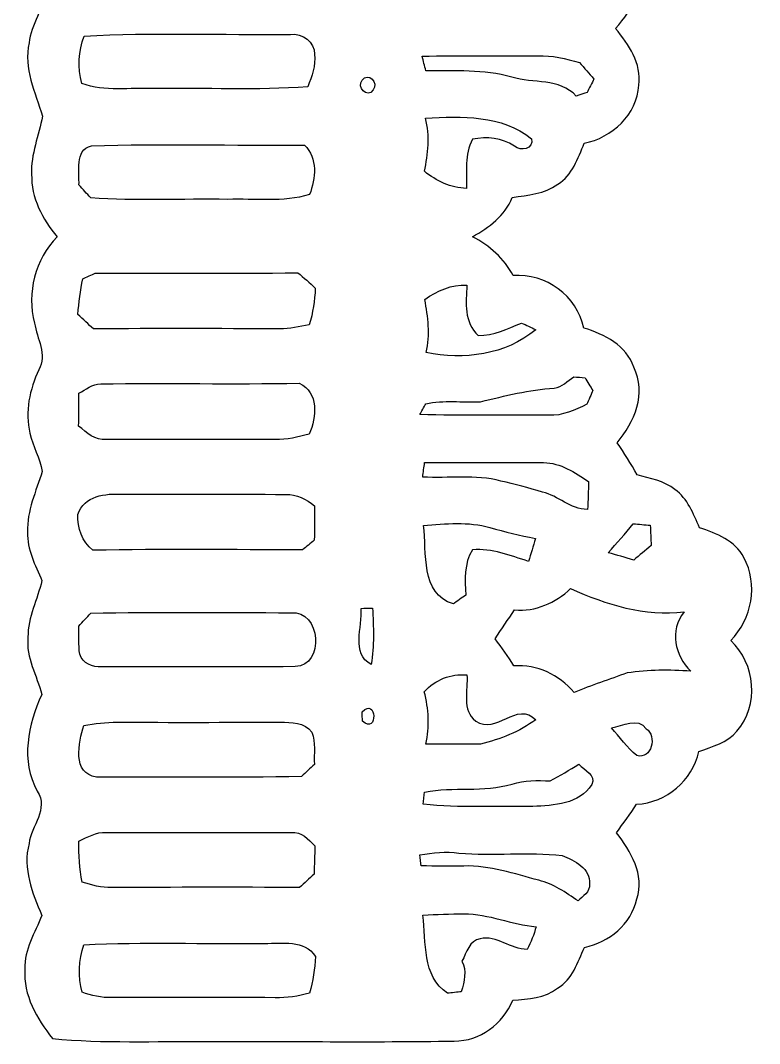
# Model space of a CAD drawing. Header units: centimetres. Extents: x -2.6 to 2.4, y -13.7 to 13.3.
# Drawn here: x -2.59 to 2.37, y -13.7 to -6.83 of the extents above; entities that cross this region are included whole.
import ezdxf

# ---------------------------------------------------------------- set-up
doc = ezdxf.new("R2010")
doc.units = ezdxf.units.CM
doc.header["$MEASUREMENT"] = 0
doc.layers.add('Camada 1', color=7, linetype='Continuous')

msp = doc.modelspace()

# ---------------------------------------------------------------- linework, layer by layer
at = {"layer": 'Camada 1', "color": 156}
for points, knots in [([(-2.27717, 13.27961), (-2.20169, 13.29477), (-2.12372, 13.28772), (-2.04681, 13.28913), (-2.04681, 13.28913), (-1.52152, 13.28349), (-0.99589, 13.29548), (-0.47059, 13.28314), (-0.47059, 13.28314), (-0.27869, 13.26515), (-0.05997, 13.34735), (0.10407, 13.21223), (0.10407, 13.21223), (0.20849, 13.24751), (0.32208, 13.2849), (0.43003, 13.2401), (0.43003, 13.2401), (0.56409, 13.20694), (0.65088, 13.09229), (0.7172, 12.97939), (0.7172, 12.97939), (0.86147, 12.98469), (1.00894, 12.93283), (1.10101, 12.81782), (1.10101, 12.81782), (1.13911, 12.7582), (1.16557, 12.69153), (1.19345, 12.62661), (1.19345, 12.62661), (1.35573, 12.58992), (1.50424, 12.47668), (1.5434, 12.30911), (1.5434, 12.30911), (1.6016, 12.14931), (1.51694, 11.98562), (1.41111, 11.86814), (1.41111, 11.86814), (1.45837, 11.79195), (1.50671, 11.71575), (1.5501, 11.63708), (1.5501, 11.63708), (1.65417, 11.61697), (1.766, 11.59191), (1.84326, 11.51325), (1.84326, 11.51325), (1.90112, 11.44869), (1.92899, 11.36508), (1.9632, 11.28676), (1.9632, 11.28676), (2.14558, 11.2462), (2.32268, 11.10262), (2.31281, 10.89977), (2.31281, 10.89977), (2.33503, 10.75795), (2.25777, 10.63554), (2.1791, 10.52617), (2.1791, 10.52617), (2.31245, 10.4087), (2.34314, 10.21891), (2.2941, 10.05381), (2.2941, 10.05381), (2.2426, 9.91129), (2.10538, 9.81816), (1.96108, 9.78781), (1.96108, 9.78781), (1.92334, 9.58638), (1.74166, 9.44597), (1.54023, 9.43751), (1.54023, 9.43751), (1.50071, 9.37153), (1.45555, 9.30909), (1.41887, 9.24136), (1.41887, 9.24136), (1.50176, 9.10836), (1.61008, 8.95597), (1.54374, 8.79157), (1.54374, 8.79157), (1.50812, 8.618), (1.3522, 8.51534), (1.19238, 8.46913), (1.19238, 8.46913), (1.14017, 8.25782), (0.94085, 8.09837), (0.71931, 8.12094), (0.71931, 8.12094), (0.66533, 8.02145), (0.58596, 7.93962), (0.49776, 7.86977), (0.49776, 7.86977), (0.59124, 7.8119), (0.66321, 7.72829), (0.71191, 7.62987), (0.71191, 7.62987), (0.81597, 7.62141), (0.92745, 7.6133), (1.01247, 7.5445), (1.01247, 7.5445), (1.11371, 7.487), (1.14935, 7.37093), (1.19415, 7.27109), (1.19415, 7.27109), (1.37617, 7.24076), (1.52223, 7.09365), (1.55468, 6.91303), (1.55468, 6.91303), (1.58962, 6.76134), (1.49965, 6.62164), (1.41181, 6.50699), (1.41181, 6.50699), (1.45732, 6.44102), (1.50176, 6.37399), (1.54515, 6.30624), (1.54515, 6.30624), (1.74941, 6.30449), (1.91769, 6.15173), (1.96249, 5.95665), (1.96249, 5.95665), (2.11454, 5.92242), (2.24401, 5.82719), (2.30928, 5.68395), (2.30928, 5.68395), (2.30998, 5.59964), (2.31527, 5.51461), (2.30645, 5.43031), (2.30645, 5.43031), (2.28811, 5.34492), (2.22603, 5.27897), (2.17311, 5.21263), (2.17311, 5.21263), (2.3248, 5.06482), (2.36714, 4.81117), (2.24649, 4.63267), (2.24649, 4.63267), (2.18475, 4.53319), (2.0701, 4.49297), (1.96568, 4.45523), (1.96568, 4.45523), (1.92405, 4.36138), (1.88806, 4.25414), (1.79704, 4.19664), (1.79704, 4.19664), (1.72295, 4.14372), (1.63335, 4.12184), (1.54622, 4.10138), (1.54622, 4.10138), (1.506, 4.02872), (1.45732, 3.96098), (1.41851, 3.88725), (1.41851, 3.88725), (1.50071, 3.76025), (1.60231, 3.61314), (1.54763, 3.45369), (1.54763, 3.45369), (1.51482, 3.27589), (1.35854, 3.16018), (1.19167, 3.11784), (1.19167, 3.11784), (1.14053, 2.90512), (0.9398, 2.74214), (0.71613, 2.76789), (0.71613, 2.76789), (0.65792, 2.64159), (0.54575, 2.55729), (0.43673, 2.47685), (0.43673, 2.47685), (0.54292, 2.40383), (0.6491, 2.32516), (0.71508, 2.21156), (0.71508, 2.21156), (0.82727, 2.19357), (0.94791, 2.17735), (1.03752, 2.10114), (1.03752, 2.10114), (1.12148, 2.04187), (1.15429, 1.94062), (1.18745, 1.84855), (1.18745, 1.84855), (1.35536, 1.81044), (1.512, 1.68875), (1.54975, 1.51482), (1.54975, 1.51482), (1.58996, 1.35643), (1.52259, 1.18816), (1.40053, 1.08444), (1.40053, 1.08444), (1.45803, 1.01494), (1.50917, 0.94014), (1.55046, 0.85936), (1.55046, 0.85936), (1.74766, 0.84632), (1.91876, 0.70838), (1.96037, 0.51293), (1.96037, 0.51293), (2.14277, 0.46107), (2.33327, 0.3182), (2.31281, 0.10724), (2.31281, 0.10724), (2.33469, -0.02786), (2.26094, -0.14569), (2.17382, -0.24058), (2.17382, -0.24058), (2.31916, -0.37923), (2.36007, -0.60959), (2.26659, -0.78775), (2.26659, -0.78775), (2.2038, -0.9024), (2.0828, -0.96166), (1.96179, -0.99447), (1.96179, -0.99447), (1.92263, -1.09185), (1.88382, -1.20227), (1.78859, -1.25871), (1.78859, -1.25871), (1.71414, -1.3081), (1.62489, -1.32503), (1.54374, -1.35854), (1.54374, -1.35854), (1.49472, -1.40935), (1.45167, -1.46578), (1.41534, -1.52646), (1.41534, -1.52646), (1.44463, -1.62453), (1.54622, -1.69262), (1.55397, -1.80162), (1.55397, -1.80162), (1.60338, -2.03763), (1.41887, -2.2606), (1.19274, -2.30752), (1.19274, -2.30752), (1.15393, -2.40524), (1.11512, -2.51213), (1.02305, -2.57315), (1.02305, -2.57315), (0.93451, -2.64266), (0.81808, -2.65253), (0.71049, -2.66593), (0.71049, -2.66593), (0.66852, -2.7453), (0.6177, -2.82187), (0.53728, -2.86773), (0.53728, -2.86773), (0.5221, -2.92593), (0.5669, -2.96228), (0.60642, -2.99649), (0.60642, -2.99649), (0.64628, -3.04587), (0.68297, -3.09738), (0.71895, -3.14995), (0.71895, -3.14995), (0.94085, -3.13972), (1.14723, -3.2907), (1.18991, -3.51155), (1.18991, -3.51155), (1.373, -3.54365), (1.53882, -3.69252), (1.55645, -3.88372), (1.55645, -3.88372), (1.58679, -4.03153), (1.49577, -4.15854), (1.41252, -4.27002), (1.41252, -4.27002), (1.44709, -4.33599), (1.49365, -4.39525), (1.53317, -4.45876), (1.53317, -4.45876), (1.63724, -4.48944), (1.75048, -4.51131), (1.83409, -4.58576), (1.83409, -4.58576), (1.89934, -4.65349), (1.93111, -4.74415), (1.97026, -4.82811), (1.97026, -4.82811), (2.1103, -4.85563), (2.2426, -4.94242), (2.29376, -5.0807), (2.29376, -5.0807), (2.34562, -5.25356), (2.30611, -5.44759), (2.17452, -5.5753), (2.17452, -5.5753), (2.31174, -5.6977), (2.34667, -5.89492), (2.29129, -6.06531), (2.29129, -6.06531), (2.24119, -6.20535), (2.1029, -6.28685), (1.96461, -6.31895), (1.96461, -6.31895), (1.91628, -6.5105), (1.75331, -6.65833), (1.55363, -6.67315), (1.55363, -6.67315), (1.51165, -6.75004), (1.4612, -6.82201), (1.40404, -6.88833), (1.40404, -6.88833), (1.49189, -6.99523), (1.58009, -7.12152), (1.55892, -7.26792), (1.55892, -7.26792), (1.54798, -7.46548), (1.38077, -7.6207), (1.19308, -7.65739), (1.19308, -7.65739), (1.1504, -7.75723), (1.11583, -7.874), (1.01528, -7.9315), (1.01528, -7.9315), (0.92779, -7.99853), (0.81421, -8.00276), (0.71013, -8.02252), (0.71013, -8.02252), (0.65933, -8.14351), (0.55562, -8.22218), (0.44414, -8.28428), (0.44414, -8.28428), (0.55845, -8.34319), (0.65617, -8.43104), (0.71649, -8.54569), (0.71649, -8.54569), (0.93591, -8.52664), (1.14477, -8.68115), (1.19062, -8.89706), (1.19062, -8.89706), (1.32891, -8.93974), (1.47637, -9.01206), (1.52576, -9.16023), (1.52576, -9.16023), (1.61395, -9.33379), (1.53034, -9.52958), (1.41323, -9.66611), (1.41323, -9.66611), (1.4619, -9.73561), (1.50636, -9.80756), (1.54763, -9.88201), (1.54763, -9.88201), (1.63512, -9.90458), (1.72861, -9.92222), (1.80162, -9.98007), (1.80162, -9.98007), (1.88806, -10.0404), (1.92405, -10.14448), (1.96708, -10.2362), (1.96708, -10.2362), (2.08033, -10.27535), (2.2052, -10.32228), (2.26377, -10.43586), (2.26377, -10.43586), (2.3622, -10.61578), (2.31775, -10.84896), (2.17557, -10.99361), (2.17557, -10.99361), (2.34209, -11.14495), (2.36926, -11.43034), (2.21721, -11.60039), (2.21721, -11.60039), (2.1537, -11.67835), (2.05246, -11.70445), (1.96215, -11.73692), (1.96215, -11.73692), (1.91947, -11.93482), (1.74554, -12.07769), (1.54481, -12.09145), (1.54481, -12.09145), (1.50106, -12.15565), (1.45591, -12.21916), (1.40935, -12.2816), (1.40935, -12.2816), (1.50424, -12.40649), (1.60197, -12.56383), (1.54586, -12.72645), (1.54586, -12.72645), (1.50812, -12.89719), (1.36031, -13.01537), (1.1945, -13.05102), (1.1945, -13.05102), (1.14935, -13.15013), (1.11478, -13.26656), (1.01389, -13.32442), (1.01389, -13.32442), (0.9292, -13.3932), (0.81738, -13.39673), (0.71402, -13.4059), (0.71402, -13.4059), (0.64735, -13.5643), (0.49564, -13.68036), (0.31996, -13.67895), (0.31996, -13.67895), (-0.23318, -13.68882), (-0.78705, -13.67966), (-1.34055, -13.68283), (-1.34055, -13.68283), (-1.68521, -13.67861), (-2.03093, -13.69589), (-2.37455, -13.66273), (-2.37455, -13.66273), (-2.47791, -13.52868), (-2.57174, -13.37203), (-2.55905, -13.196), (-2.55905, -13.196), (-2.56504, -13.06476), (-2.49061, -12.9533), (-2.44439, -12.83652), (-2.44439, -12.83652), (-2.51001, -12.68518), (-2.57527, -12.52255), (-2.53083, -12.35499), (-2.53083, -12.35499), (-2.51636, -12.2361), (-2.39747, -12.12179), (-2.4758, -12.00431), (-2.4758, -12.00431), (-2.58867, -11.79865), (-2.53894, -11.55664), (-2.4451, -11.35486), (-2.4451, -11.35486), (-2.47755, -11.22715), (-2.5541, -11.10721), (-2.53824, -10.97033), (-2.53824, -10.97033), (-2.54, -10.83627), (-2.47438, -10.71703), (-2.44439, -10.59074), (-2.44439, -10.59074), (-2.4899, -10.48702), (-2.54387, -10.38224), (-2.54141, -10.26583), (-2.54141, -10.26583), (-2.54599, -10.1226), (-2.48425, -9.99137), (-2.44193, -9.85838), (-2.44193, -9.85838), (-2.45674, -9.76948), (-2.50684, -9.69081), (-2.52482, -9.60296), (-2.52482, -9.60296), (-2.56117, -9.45902), (-2.52589, -9.30875), (-2.46591, -9.1768), (-2.46591, -9.1768), (-2.407, -9.07555), (-2.47896, -8.96691), (-2.49378, -8.86388), (-2.49378, -8.86388), (-2.55023, -8.66034), (-2.48742, -8.43738), (-2.34314, -8.28569), (-2.34314, -8.28569), (-2.44086, -8.16715), (-2.51812, -8.02286), (-2.51354, -7.86518), (-2.51354, -7.86518), (-2.52095, -7.73041), (-2.46415, -7.60552), (-2.44122, -7.47572), (-2.44122, -7.47572), (-2.48742, -7.3159), (-2.57069, -7.15539), (-2.53012, -6.98358), (-2.53012, -6.98358), (-2.52589, -6.86152), (-2.40558, -6.75181), (-2.46591, -6.6301), (-2.46591, -6.6301), (-2.54423, -6.44913), (-2.57844, -6.23464), (-2.47967, -6.05437), (-2.47967, -6.05437), (-2.39923, -5.93336), (-2.5167, -5.80989), (-2.52764, -5.68501), (-2.52764, -5.68501), (-2.57281, -5.52167), (-2.50225, -5.36256), (-2.44581, -5.21299), (-2.44581, -5.21299), (-2.49025, -5.06552), (-2.56962, -4.91949), (-2.53824, -4.75967), (-2.53824, -4.75967), (-2.53612, -4.64925), (-2.46308, -4.55789), (-2.44544, -4.45311), (-2.44544, -4.45311), (-2.49977, -4.31411), (-2.5608, -4.17054), (-2.54034, -4.01742), (-2.54034, -4.01742), (-2.53824, -3.90842), (-2.46698, -3.81706), (-2.44934, -3.71369), (-2.44934, -3.71369), (-2.51107, -3.58985), (-2.57951, -3.46109), (-2.55869, -3.31716), (-2.55869, -3.31716), (-2.56892, -3.1563), (-2.45285, -3.0353), (-2.39854, -2.8963), (-2.39854, -2.8963), (-2.48673, -2.75802), (-2.5781, -2.60772), (-2.55869, -2.43557), (-2.55869, -2.43557), (-2.57281, -2.30681), (-2.48849, -2.2038), (-2.44934, -2.08915), (-2.44934, -2.08915), (-2.5474, -1.88595), (-2.58092, -1.64606), (-2.47473, -1.43827), (-2.47473, -1.43827), (-2.39923, -1.32115), (-2.52306, -1.21391), (-2.53152, -1.09643), (-2.53152, -1.09643), (-2.57703, -0.92428), (-2.49836, -0.76164), (-2.4451, -0.60325), (-2.4451, -0.60325), (-2.47368, -0.50977), (-2.52377, -0.42228), (-2.53434, -0.32349), (-2.53434, -0.32349), (-2.55939, -0.18167), (-2.50789, -0.04268), (-2.46167, 0.0889), (-2.46167, 0.0889), (-2.42252, 0.17322), (-2.4966, 0.25152), (-2.51529, 0.3316), (-2.51529, 0.3316), (-2.58621, 0.52), (-2.50189, 0.71191), (-2.4451, 0.89041), (-2.4451, 0.89041), (-2.46732, 1.00646), (-2.53683, 1.11125), (-2.53787, 1.2326), (-2.53787, 1.2326), (-2.55693, 1.3836), (-2.47755, 1.51765), (-2.43945, 1.657), (-2.43945, 1.657), (-2.46308, 1.79916), (-2.52764, 1.93604), (-2.51283, 2.08314), (-2.51283, 2.08314), (-2.50754, 2.23697), (-2.42464, 2.37348), (-2.32304, 2.48391), (-2.32304, 2.48391), (-2.40242, 2.57457), (-2.47721, 2.67441), (-2.49836, 2.7961), (-2.49836, 2.7961), (-2.54811, 2.9711), (-2.47368, 3.14254), (-2.43945, 3.31187), (-2.43945, 3.31187), (-2.49307, 3.47345), (-2.57386, 3.64031), (-2.52694, 3.81528), (-2.52694, 3.81528), (-2.51777, 3.93276), (-2.39676, 4.0393), (-2.46661, 4.15642), (-2.46661, 4.15642), (-2.56433, 4.3635), (-2.57245, 4.61963), (-2.43733, 4.81224), (-2.43733, 4.81224), (-2.49731, 4.96639), (-2.55975, 5.13045), (-2.53259, 5.29907), (-2.53259, 5.29907), (-2.52482, 5.39608), (-2.46979, 5.47899), (-2.44403, 5.57035), (-2.44403, 5.57035), (-2.49132, 5.69736), (-2.55057, 5.82471), (-2.54282, 5.96406), (-2.54282, 5.96406), (-2.5474, 6.08999), (-2.47791, 6.199), (-2.44298, 6.31577), (-2.44298, 6.31577), (-2.48108, 6.44277), (-2.55093, 6.56412), (-2.54316, 6.70102), (-2.54316, 6.70102), (-2.55305, 6.82978), (-2.48673, 6.94195), (-2.44228, 7.05696), (-2.44228, 7.05696), (-2.49344, 7.16986), (-2.57386, 7.27816), (-2.55905, 7.40903), (-2.55905, 7.40903), (-2.5788, 7.58119), (-2.47614, 7.72512), (-2.39888, 7.86799), (-2.39888, 7.86799), (-2.46661, 8.0144), (-2.57703, 8.15445), (-2.55905, 8.32555), (-2.55905, 8.32555), (-2.57527, 8.4582), (-2.50048, 8.57144), (-2.44792, 8.68609), (-2.44792, 8.68609), (-2.47509, 8.78945), (-2.53753, 8.8833), (-2.54141, 8.9923), (-2.54141, 8.9923), (-2.55447, 9.14893), (-2.4966, 9.29781), (-2.43733, 9.43927), (-2.43733, 9.43927), (-2.55798, 9.634), (-2.57703, 9.88341), (-2.47473, 10.09015), (-2.47473, 10.09015), (-2.39747, 10.21221), (-2.52942, 10.32439), (-2.53259, 10.44963), (-2.53259, 10.44963), (-2.56857, 10.61755), (-2.48038, 10.77136), (-2.44615, 10.92941), (-2.44615, 10.92941), (-2.49765, 11.05569), (-2.55975, 11.18693), (-2.53858, 11.32769), (-2.53858, 11.32769), (-2.53223, 11.4508), (-2.47015, 11.55981), (-2.44016, 11.67694), (-2.44016, 11.67694), (-2.47614, 11.79336), (-2.53787, 11.90448), (-2.53929, 12.02936), (-2.53929, 12.02936), (-2.54776, 12.17012), (-2.48179, 12.29747), (-2.44086, 12.428), (-2.44086, 12.428), (-2.44581, 12.51231), (-2.48284, 12.59098), (-2.49802, 12.67354), (-2.49802, 12.67354), (-2.54987, 12.89438), (-2.47685, 13.15613), (-2.27717, 13.27961)], [0, 0, 0, 0, 0.0060606, 0.0060606, 0.0060606, 0.0060606, 0.0121212, 0.0121212, 0.0121212, 0.0121212, 0.0181818, 0.0181818, 0.0181818, 0.0181818, 0.0242424, 0.0242424, 0.0242424, 0.0242424, 0.030303, 0.030303, 0.030303, 0.030303, 0.0363636, 0.0363636, 0.0363636, 0.0363636, 0.0424242, 0.0424242, 0.0424242, 0.0424242, 0.0484848, 0.0484848, 0.0484848, 0.0484848, 0.0545455, 0.0545455, 0.0545455, 0.0545455, 0.0606061, 0.0606061, 0.0606061, 0.0606061, 0.0666667, 0.0666667, 0.0666667, 0.0666667, 0.0727273, 0.0727273, 0.0727273, 0.0727273, 0.0787879, 0.0787879, 0.0787879, 0.0787879, 0.0848485, 0.0848485, 0.0848485, 0.0848485, 0.0909091, 0.0909091, 0.0909091, 0.0909091, 0.0969697, 0.0969697, 0.0969697, 0.0969697, 0.1030303, 0.1030303, 0.1030303, 0.1030303, 0.1090909, 0.1090909, 0.1090909, 0.1090909, 0.1151515, 0.1151515, 0.1151515, 0.1151515, 0.1212121, 0.1212121, 0.1212121, 0.1212121, 0.1272727, 0.1272727, 0.1272727, 0.1272727, 0.1333333, 0.1333333, 0.1333333, 0.1333333, 0.1393939, 0.1393939, 0.1393939, 0.1393939, 0.1454545, 0.1454545, 0.1454545, 0.1454545, 0.1515152, 0.1515152, 0.1515152, 0.1515152, 0.1575758, 0.1575758, 0.1575758, 0.1575758, 0.1636364, 0.1636364, 0.1636364, 0.1636364, 0.169697, 0.169697, 0.169697, 0.169697, 0.1757576, 0.1757576, 0.1757576, 0.1757576, 0.1818182, 0.1818182, 0.1818182, 0.1818182, 0.1878788, 0.1878788, 0.1878788, 0.1878788, 0.1939394, 0.1939394, 0.1939394, 0.1939394, 0.2, 0.2, 0.2, 0.2, 0.2060606, 0.2060606, 0.2060606, 0.2060606, 0.2121212, 0.2121212, 0.2121212, 0.2121212, 0.2181818, 0.2181818, 0.2181818, 0.2181818, 0.2242424, 0.2242424, 0.2242424, 0.2242424, 0.230303, 0.230303, 0.230303, 0.230303, 0.2363636, 0.2363636, 0.2363636, 0.2363636, 0.2424242, 0.2424242, 0.2424242, 0.2424242, 0.2484848, 0.2484848, 0.2484848, 0.2484848, 0.2545455, 0.2545455, 0.2545455, 0.2545455, 0.2606061, 0.2606061, 0.2606061, 0.2606061, 0.2666667, 0.2666667, 0.2666667, 0.2666667, 0.2727273, 0.2727273, 0.2727273, 0.2727273, 0.2787879, 0.2787879, 0.2787879, 0.2787879, 0.2848485, 0.2848485, 0.2848485, 0.2848485, 0.2909091, 0.2909091, 0.2909091, 0.2909091, 0.2969697, 0.2969697, 0.2969697, 0.2969697, 0.3030303, 0.3030303, 0.3030303, 0.3030303, 0.3090909, 0.3090909, 0.3090909, 0.3090909, 0.3151515, 0.3151515, 0.3151515, 0.3151515, 0.3212121, 0.3212121, 0.3212121, 0.3212121, 0.3272727, 0.3272727, 0.3272727, 0.3272727, 0.3333333, 0.3333333, 0.3333333, 0.3333333, 0.3393939, 0.3393939, 0.3393939, 0.3393939, 0.3454545, 0.3454545, 0.3454545, 0.3454545, 0.3515152, 0.3515152, 0.3515152, 0.3515152, 0.3575758, 0.3575758, 0.3575758, 0.3575758, 0.3636364, 0.3636364, 0.3636364, 0.3636364, 0.369697, 0.369697, 0.369697, 0.369697, 0.3757576, 0.3757576, 0.3757576, 0.3757576, 0.3818182, 0.3818182, 0.3818182, 0.3818182, 0.3878788, 0.3878788, 0.3878788, 0.3878788, 0.3939394, 0.3939394, 0.3939394, 0.3939394, 0.4, 0.4, 0.4, 0.4, 0.4060606, 0.4060606, 0.4060606, 0.4060606, 0.4121212, 0.4121212, 0.4121212, 0.4121212, 0.4181818, 0.4181818, 0.4181818, 0.4181818, 0.4242424, 0.4242424, 0.4242424, 0.4242424, 0.430303, 0.430303, 0.430303, 0.430303, 0.4363636, 0.4363636, 0.4363636, 0.4363636, 0.4424242, 0.4424242, 0.4424242, 0.4424242, 0.4484848, 0.4484848, 0.4484848, 0.4484848, 0.4545455, 0.4545455, 0.4545455, 0.4545455, 0.4606061, 0.4606061, 0.4606061, 0.4606061, 0.4666667, 0.4666667, 0.4666667, 0.4666667, 0.4727273, 0.4727273, 0.4727273, 0.4727273, 0.4787879, 0.4787879, 0.4787879, 0.4787879, 0.4848485, 0.4848485, 0.4848485, 0.4848485, 0.4909091, 0.4909091, 0.4909091, 0.4909091, 0.4969697, 0.4969697, 0.4969697, 0.4969697, 0.5030303, 0.5030303, 0.5030303, 0.5030303, 0.5090909, 0.5090909, 0.5090909, 0.5090909, 0.5151515, 0.5151515, 0.5151515, 0.5151515, 0.5212121, 0.5212121, 0.5212121, 0.5212121, 0.5272727, 0.5272727, 0.5272727, 0.5272727, 0.5333333, 0.5333333, 0.5333333, 0.5333333, 0.5393939, 0.5393939, 0.5393939, 0.5393939, 0.5454545, 0.5454545, 0.5454545, 0.5454545, 0.5515152, 0.5515152, 0.5515152, 0.5515152, 0.5575758, 0.5575758, 0.5575758, 0.5575758, 0.5636364, 0.5636364, 0.5636364, 0.5636364, 0.569697, 0.569697, 0.569697, 0.569697, 0.5757576, 0.5757576, 0.5757576, 0.5757576, 0.5818182, 0.5818182, 0.5818182, 0.5818182, 0.5878788, 0.5878788, 0.5878788, 0.5878788, 0.5939394, 0.5939394, 0.5939394, 0.5939394, 0.6, 0.6, 0.6, 0.6, 0.6060606, 0.6060606, 0.6060606, 0.6060606, 0.6121212, 0.6121212, 0.6121212, 0.6121212, 0.6181818, 0.6181818, 0.6181818, 0.6181818, 0.6242424, 0.6242424, 0.6242424, 0.6242424, 0.630303, 0.630303, 0.630303, 0.630303, 0.6363636, 0.6363636, 0.6363636, 0.6363636, 0.6424242, 0.6424242, 0.6424242, 0.6424242, 0.6484848, 0.6484848, 0.6484848, 0.6484848, 0.6545455, 0.6545455, 0.6545455, 0.6545455, 0.6606061, 0.6606061, 0.6606061, 0.6606061, 0.6666667, 0.6666667, 0.6666667, 0.6666667, 0.6727273, 0.6727273, 0.6727273, 0.6727273, 0.6787879, 0.6787879, 0.6787879, 0.6787879, 0.6848485, 0.6848485, 0.6848485, 0.6848485, 0.6909091, 0.6909091, 0.6909091, 0.6909091, 0.6969697, 0.6969697, 0.6969697, 0.6969697, 0.7030303, 0.7030303, 0.7030303, 0.7030303, 0.7090909, 0.7090909, 0.7090909, 0.7090909, 0.7151515, 0.7151515, 0.7151515, 0.7151515, 0.7212121, 0.7212121, 0.7212121, 0.7212121, 0.7272727, 0.7272727, 0.7272727, 0.7272727, 0.7333333, 0.7333333, 0.7333333, 0.7333333, 0.7393939, 0.7393939, 0.7393939, 0.7393939, 0.7454545, 0.7454545, 0.7454545, 0.7454545, 0.7515152, 0.7515152, 0.7515152, 0.7515152, 0.7575758, 0.7575758, 0.7575758, 0.7575758, 0.7636364, 0.7636364, 0.7636364, 0.7636364, 0.769697, 0.769697, 0.769697, 0.769697, 0.7757576, 0.7757576, 0.7757576, 0.7757576, 0.7818182, 0.7818182, 0.7818182, 0.7818182, 0.7878788, 0.7878788, 0.7878788, 0.7878788, 0.7939394, 0.7939394, 0.7939394, 0.7939394, 0.8, 0.8, 0.8, 0.8, 0.8060606, 0.8060606, 0.8060606, 0.8060606, 0.8121212, 0.8121212, 0.8121212, 0.8121212, 0.8181818, 0.8181818, 0.8181818, 0.8181818, 0.8242424, 0.8242424, 0.8242424, 0.8242424, 0.830303, 0.830303, 0.830303, 0.830303, 0.8363636, 0.8363636, 0.8363636, 0.8363636, 0.8424242, 0.8424242, 0.8424242, 0.8424242, 0.8484848, 0.8484848, 0.8484848, 0.8484848, 0.8545455, 0.8545455, 0.8545455, 0.8545455, 0.8606061, 0.8606061, 0.8606061, 0.8606061, 0.8666667, 0.8666667, 0.8666667, 0.8666667, 0.8727273, 0.8727273, 0.8727273, 0.8727273, 0.8787879, 0.8787879, 0.8787879, 0.8787879, 0.8848485, 0.8848485, 0.8848485, 0.8848485, 0.8909091, 0.8909091, 0.8909091, 0.8909091, 0.8969697, 0.8969697, 0.8969697, 0.8969697, 0.9030303, 0.9030303, 0.9030303, 0.9030303, 0.9090909, 0.9090909, 0.9090909, 0.9090909, 0.9151515, 0.9151515, 0.9151515, 0.9151515, 0.9212121, 0.9212121, 0.9212121, 0.9212121, 0.9272727, 0.9272727, 0.9272727, 0.9272727, 0.9333333, 0.9333333, 0.9333333, 0.9333333, 0.9393939, 0.9393939, 0.9393939, 0.9393939, 0.9454545, 0.9454545, 0.9454545, 0.9454545, 0.9515152, 0.9515152, 0.9515152, 0.9515152, 0.9575758, 0.9575758, 0.9575758, 0.9575758, 0.9636364, 0.9636364, 0.9636364, 0.9636364, 0.969697, 0.969697, 0.969697, 0.969697, 0.9757576, 0.9757576, 0.9757576, 0.9757576, 0.9818182, 0.9818182, 0.9818182, 0.9818182, 0.9878788, 0.9878788, 0.9878788, 0.9878788, 1, 1, 1, 1]), ([(-2.16217, -6.93844), (-2.16217, -6.93844), (-2.16217, -6.93844), (-2.16217, -6.93844), (-2.16217, -6.93844), (-2.20132, -7.04074), (-2.2038, -7.15115), (-2.17699, -7.25699), (-2.17699, -7.25699), (-2.02177, -7.31448), (-1.85384, -7.2838), (-1.69228, -7.29085), (-1.69228, -7.29085), (-1.34902, -7.28451), (-1.00436, -7.30496), (-0.6618, -7.2785), (-0.6618, -7.2785), (-0.63465, -7.20865), (-0.60607, -7.13668), (-0.61595, -7.06049), (-0.61595, -7.06049), (-0.61489, -6.979), (-0.69814, -6.9162), (-0.77645, -6.9275), (-0.77645, -6.9275), (-1.23825, -6.93173), (-1.7011, -6.91339), (-2.16217, -6.93844)], [0, 0, 0, 0, 0.125, 0.125, 0.125, 0.125, 0.25, 0.25, 0.25, 0.25, 0.375, 0.375, 0.375, 0.375, 0.5, 0.5, 0.5, 0.5, 0.625, 0.625, 0.625, 0.625, 0.75, 0.75, 0.75, 0.75, 1, 1, 1, 1]), ([(0.10548, -7.07319), (0.10548, -7.07319), (0.10548, -7.07319), (0.10548, -7.07319), (0.10548, -7.07319), (0.11394, -7.106), (0.12242, -7.1388), (0.13124, -7.17196), (0.13124, -7.17196), (0.32349, -7.17337), (0.51929, -7.16173), (0.70696, -7.21325), (0.70696, -7.21325), (0.85266, -7.26015), (1.02517, -7.21854), (1.14017, -7.34165), (1.14017, -7.34165), (1.15851, -7.33531), (1.1945, -7.3233), (1.2125, -7.31697), (1.2125, -7.31697), (1.22378, -7.29438), (1.2467, -7.24958), (1.25801, -7.227), (1.25801, -7.227), (1.22555, -7.1896), (1.19345, -7.15291), (1.1617, -7.11624), (1.1617, -7.11624), (1.06997, -7.09117), (0.97683, -7.06683), (0.88123, -7.07073), (0.88123, -7.07073), (0.62264, -7.07319), (0.36405, -7.06931), (0.10548, -7.07319)], [0, 0, 0, 0, 0.1, 0.1, 0.1, 0.1, 0.2, 0.2, 0.2, 0.2, 0.3, 0.3, 0.3, 0.3, 0.4, 0.4, 0.4, 0.4, 0.5, 0.5, 0.5, 0.5, 0.6, 0.6, 0.6, 0.6, 0.7, 0.7, 0.7, 0.7, 0.8, 0.8, 0.8, 0.8, 1, 1, 1, 1]), ([(-0.29562, -7.23477), (-0.29562, -7.23477), (-0.29562, -7.23477), (-0.29562, -7.23477), (-0.29562, -7.23477), (-0.33725, -7.28062), (-0.26141, -7.35858), (-0.22294, -7.30037), (-0.22294, -7.30037), (-0.18379, -7.25346), (-0.25646, -7.17585), (-0.29562, -7.23477)], [0, 0, 0, 0, 0.25, 0.25, 0.25, 0.25, 0.5, 0.5, 0.5, 0.5, 1, 1, 1, 1]), ([(0.12841, -7.48946), (0.12841, -7.48946), (0.12841, -7.48946), (0.12841, -7.48946), (0.12841, -7.48946), (0.15909, -7.60764), (0.14639, -7.72795), (0.12064, -7.84577), (0.12064, -7.84577), (0.20214, -7.91033), (0.29739, -7.9583), (0.40393, -7.96042), (0.40393, -7.96042), (0.40534, -7.8493), (0.39017, -7.7336), (0.44309, -7.63128), (0.44309, -7.63128), (0.54115, -7.61012), (0.63923, -7.62212), (0.72495, -7.67644), (0.72495, -7.67644), (0.76694, -7.71455), (0.85689, -7.69549), (0.8403, -7.62776), (0.8403, -7.62776), (0.63994, -7.46583), (0.37041, -7.47676), (0.12841, -7.48946)], [0, 0, 0, 0, 0.125, 0.125, 0.125, 0.125, 0.25, 0.25, 0.25, 0.25, 0.375, 0.375, 0.375, 0.375, 0.5, 0.5, 0.5, 0.5, 0.625, 0.625, 0.625, 0.625, 0.75, 0.75, 0.75, 0.75, 1, 1, 1, 1]), ([(-2.19638, -7.9375), (-2.19638, -7.9375), (-2.19638, -7.9375), (-2.19638, -7.9375), (-2.19638, -7.9375), (-2.16992, -7.96607), (-2.14383, -7.99499), (-2.11737, -8.02428), (-2.11737, -8.02428), (-1.81186, -8.04509), (-1.50529, -8.02922), (-1.19909, -8.0338), (-1.19909, -8.0338), (-1.01599, -8.02815), (-0.82797, -8.05497), (-0.6491, -8.0024), (-0.6491, -8.0024), (-0.60854, -7.89164), (-0.59231, -7.76076), (-0.68333, -7.66938), (-0.68333, -7.66938), (-1.15992, -7.67257), (-1.63724, -7.66163), (-2.11313, -7.67396), (-2.11313, -7.67396), (-2.22778, -7.70573), (-2.19109, -7.84895), (-2.19638, -7.9375)], [0, 0, 0, 0, 0.125, 0.125, 0.125, 0.125, 0.25, 0.25, 0.25, 0.25, 0.375, 0.375, 0.375, 0.375, 0.5, 0.5, 0.5, 0.5, 0.625, 0.625, 0.625, 0.625, 0.75, 0.75, 0.75, 0.75, 1, 1, 1, 1]), ([(-2.17028, -8.56684), (-2.17028, -8.56684), (-2.17028, -8.56684), (-2.17028, -8.56684), (-2.17028, -8.56684), (-2.18756, -8.64551), (-2.19709, -8.72559), (-2.2031, -8.80604), (-2.2031, -8.80604), (-2.16853, -8.83849), (-2.13359, -8.87095), (-2.09797, -8.90305), (-2.09797, -8.90305), (-1.68134, -8.89916), (-1.26471, -8.90128), (-0.84807, -8.90198), (-0.84807, -8.90198), (-0.78176, -8.90269), (-0.71649, -8.88858), (-0.65158, -8.87589), (-0.65158, -8.87589), (-0.62618, -8.79544), (-0.61453, -8.7122), (-0.61066, -8.62858), (-0.61066, -8.62858), (-0.6491, -8.59367), (-0.68791, -8.55944), (-0.72743, -8.52628), (-0.72743, -8.52628), (-1.18039, -8.53193), (-1.63371, -8.52735), (-2.08704, -8.52874), (-2.08704, -8.52874), (-2.10784, -8.53827), (-2.14948, -8.55732), (-2.17028, -8.56684)], [0, 0, 0, 0, 0.1, 0.1, 0.1, 0.1, 0.2, 0.2, 0.2, 0.2, 0.3, 0.3, 0.3, 0.3, 0.4, 0.4, 0.4, 0.4, 0.5, 0.5, 0.5, 0.5, 0.6, 0.6, 0.6, 0.6, 0.7, 0.7, 0.7, 0.7, 0.8, 0.8, 0.8, 0.8, 1, 1, 1, 1]), ([(0.12417, -8.70479), (0.12417, -8.70479), (0.12417, -8.70479), (0.12417, -8.70479), (0.12417, -8.70479), (0.14393, -8.82297), (0.16298, -8.94326), (0.13194, -9.0618), (0.13194, -9.0618), (0.38452, -9.1126), (0.66533, -9.07732), (0.86783, -8.90869), (0.86783, -8.90869), (0.83643, -8.89175), (0.80432, -8.87694), (0.77152, -8.86424), (0.77152, -8.86424), (0.67804, -8.90164), (0.58596, -8.94785), (0.48224, -8.94785), (0.48224, -8.94785), (0.38559, -8.85754), (0.39899, -8.72842), (0.4064, -8.60848), (0.4064, -8.60848), (0.30232, -8.60354), (0.20813, -8.64729), (0.12417, -8.70479)], [0, 0, 0, 0, 0.125, 0.125, 0.125, 0.125, 0.25, 0.25, 0.25, 0.25, 0.375, 0.375, 0.375, 0.375, 0.5, 0.5, 0.5, 0.5, 0.625, 0.625, 0.625, 0.625, 0.75, 0.75, 0.75, 0.75, 1, 1, 1, 1]), ([(1.12253, -9.22443), (1.12253, -9.22443), (1.12253, -9.22443), (1.12253, -9.22443), (1.12253, -9.22443), (1.0802, -9.25018), (1.04493, -9.2964), (0.99236, -9.29957), (0.99236, -9.29957), (0.82444, -9.31016), (0.66111, -9.35214), (0.49812, -9.39129), (0.49812, -9.39129), (0.3757, -9.39587), (0.25118, -9.37965), (0.13053, -9.40505), (0.13053, -9.40505), (0.1203, -9.42304), (0.10018, -9.45938), (0.08995, -9.47737), (0.08995, -9.47737), (0.37818, -9.48584), (0.6664, -9.47878), (0.95462, -9.4816), (0.95462, -9.4816), (1.04668, -9.48725), (1.13135, -9.44774), (1.21143, -9.40752), (1.21143, -9.40752), (1.22132, -9.38423), (1.24071, -9.33838), (1.2506, -9.31545), (1.2506, -9.31545), (1.23754, -9.29428), (1.21179, -9.2523), (1.19873, -9.23113), (1.19873, -9.23113), (1.17333, -9.22867), (1.14757, -9.22619), (1.12253, -9.22443)], [0, 0, 0, 0, 0.0909091, 0.0909091, 0.0909091, 0.0909091, 0.1818182, 0.1818182, 0.1818182, 0.1818182, 0.2727273, 0.2727273, 0.2727273, 0.2727273, 0.3636364, 0.3636364, 0.3636364, 0.3636364, 0.4545455, 0.4545455, 0.4545455, 0.4545455, 0.5454545, 0.5454545, 0.5454545, 0.5454545, 0.6363636, 0.6363636, 0.6363636, 0.6363636, 0.7272727, 0.7272727, 0.7272727, 0.7272727, 0.8181818, 0.8181818, 0.8181818, 0.8181818, 1, 1, 1, 1]), ([(-2.19674, -9.33484), (-2.19674, -9.33484), (-2.19674, -9.33484), (-2.19674, -9.33484), (-2.19674, -9.33484), (-2.19604, -9.40822), (-2.19674, -9.4816), (-2.1985, -9.55498), (-2.1985, -9.55498), (-2.14383, -9.59838), (-2.08845, -9.65446), (-2.01188, -9.64388), (-2.01188, -9.64388), (-1.63476, -9.6453), (-1.2573, -9.64318), (-0.88018, -9.64494), (-0.88018, -9.64494), (-0.80222, -9.64706), (-0.72672, -9.628), (-0.65193, -9.60895), (-0.65193, -9.60895), (-0.60254, -9.49254), (-0.5842, -9.33131), (-0.71895, -9.26641), (-0.71895, -9.26641), (-1.16275, -9.27593), (-1.60655, -9.26499), (-2.05034, -9.27135), (-2.05034, -9.27135), (-2.10679, -9.26923), (-2.14982, -9.31087), (-2.19674, -9.33484)], [0, 0, 0, 0, 0.1111111, 0.1111111, 0.1111111, 0.1111111, 0.2222222, 0.2222222, 0.2222222, 0.2222222, 0.3333333, 0.3333333, 0.3333333, 0.3333333, 0.4444444, 0.4444444, 0.4444444, 0.4444444, 0.5555556, 0.5555556, 0.5555556, 0.5555556, 0.6666667, 0.6666667, 0.6666667, 0.6666667, 0.7777778, 0.7777778, 0.7777778, 0.7777778, 1, 1, 1, 1]), ([(0.10971, -9.89612), (0.10971, -9.89612), (0.10971, -9.89612), (0.10971, -9.89612), (0.10971, -9.89612), (0.28434, -9.90706), (0.46248, -9.87848), (0.63358, -9.92292), (0.63358, -9.92292), (0.72743, -9.9448), (0.8202, -9.9702), (0.91298, -9.99701), (0.91298, -9.99701), (1.01952, -10.02205), (1.10067, -10.11307), (1.21462, -10.11414), (1.21462, -10.11414), (1.21954, -10.05134), (1.22166, -9.98855), (1.22166, -9.92611), (1.22166, -9.92611), (1.13135, -9.86472), (1.03399, -9.80052), (0.92075, -9.79981), (0.92075, -9.79981), (0.65475, -9.79628), (0.3884, -9.79981), (0.12242, -9.7991), (0.12242, -9.7991), (0.11782, -9.83121), (0.1136, -9.8633), (0.10971, -9.89612)], [0, 0, 0, 0, 0.1111111, 0.1111111, 0.1111111, 0.1111111, 0.2222222, 0.2222222, 0.2222222, 0.2222222, 0.3333333, 0.3333333, 0.3333333, 0.3333333, 0.4444444, 0.4444444, 0.4444444, 0.4444444, 0.5555556, 0.5555556, 0.5555556, 0.5555556, 0.6666667, 0.6666667, 0.6666667, 0.6666667, 0.7777778, 0.7777778, 0.7777778, 0.7777778, 1, 1, 1, 1]), ([(-2.20415, -10.14801), (-2.20415, -10.14801), (-2.20415, -10.14801), (-2.20415, -10.14801), (-2.20415, -10.14801), (-2.20345, -10.23902), (-2.17805, -10.32932), (-2.10255, -10.38754), (-2.10255, -10.38754), (-1.63371, -10.37907), (-1.16487, -10.38401), (-0.69603, -10.38436), (-0.69603, -10.38436), (-0.66993, -10.36284), (-0.64381, -10.34167), (-0.61736, -10.3205), (-0.61736, -10.3205), (-0.61701, -10.24325), (-0.61736, -10.16669), (-0.61595, -10.08979), (-0.61595, -10.08979), (-0.67203, -10.04675), (-0.73589, -10.00831), (-0.80926, -10.01289), (-0.80926, -10.01289), (-1.17439, -10.00972), (-1.53916, -10.01394), (-1.90429, -10.01112), (-1.90429, -10.01112), (-2.0214, -10.00583), (-2.16005, -10.01923), (-2.20415, -10.14801)], [0, 0, 0, 0, 0.1111111, 0.1111111, 0.1111111, 0.1111111, 0.2222222, 0.2222222, 0.2222222, 0.2222222, 0.3333333, 0.3333333, 0.3333333, 0.3333333, 0.4444444, 0.4444444, 0.4444444, 0.4444444, 0.5555556, 0.5555556, 0.5555556, 0.5555556, 0.6666667, 0.6666667, 0.6666667, 0.6666667, 0.7777778, 0.7777778, 0.7777778, 0.7777778, 1, 1, 1, 1]), ([(0.11499, -10.22068), (0.11499, -10.22068), (0.11499, -10.22068), (0.11499, -10.22068), (0.11499, -10.22068), (0.13899, -10.40165), (0.09207, -10.67929), (0.31537, -10.74773), (0.31537, -10.74773), (0.33619, -10.73291), (0.37782, -10.70327), (0.39863, -10.68846), (0.39863, -10.68846), (0.39334, -10.58474), (0.38593, -10.47679), (0.44309, -10.38472), (0.44309, -10.38472), (0.57502, -10.37132), (0.69673, -10.42353), (0.81986, -10.46232), (0.81986, -10.46232), (0.83538, -10.41082), (0.8509, -10.35967), (0.86535, -10.30851), (0.86535, -10.30851), (0.7627, -10.28841), (0.6618, -10.26266), (0.56091, -10.23513), (0.56091, -10.23513), (0.41556, -10.19386), (0.26317, -10.20974), (0.11499, -10.22068)], [0, 0, 0, 0, 0.1111111, 0.1111111, 0.1111111, 0.1111111, 0.2222222, 0.2222222, 0.2222222, 0.2222222, 0.3333333, 0.3333333, 0.3333333, 0.3333333, 0.4444444, 0.4444444, 0.4444444, 0.4444444, 0.5555556, 0.5555556, 0.5555556, 0.5555556, 0.6666667, 0.6666667, 0.6666667, 0.6666667, 0.7777778, 0.7777778, 0.7777778, 0.7777778, 1, 1, 1, 1]), ([(1.52223, -10.21009), (1.52223, -10.21009), (1.52223, -10.21009), (1.52223, -10.21009), (1.52223, -10.21009), (1.46897, -10.27711), (1.4104, -10.33955), (1.35395, -10.40377), (1.35395, -10.40377), (1.41076, -10.41964), (1.4679, -10.43586), (1.52505, -10.45279), (1.52505, -10.45279), (1.5642, -10.4207), (1.60301, -10.3886), (1.64182, -10.35649), (1.64182, -10.35649), (1.64041, -10.31063), (1.63829, -10.26512), (1.63617, -10.21961), (1.63617, -10.21961), (1.59807, -10.21608), (1.55999, -10.21291), (1.52223, -10.21009)], [0, 0, 0, 0, 0.1428571, 0.1428571, 0.1428571, 0.1428571, 0.2857143, 0.2857143, 0.2857143, 0.2857143, 0.4285714, 0.4285714, 0.4285714, 0.4285714, 0.5714286, 0.5714286, 0.5714286, 0.5714286, 0.7142857, 0.7142857, 0.7142857, 0.7142857, 1, 1, 1, 1]), ([(0.72565, -10.78618), (0.72565, -10.78618), (0.72565, -10.78618), (0.72565, -10.78618), (0.72565, -10.78618), (0.68262, -10.85144), (0.63853, -10.91671), (0.59548, -10.98232), (0.59548, -10.98232), (0.64065, -11.04018), (0.68262, -11.10051), (0.72143, -11.16295), (0.72143, -11.16295), (0.87982, -11.15165), (1.02305, -11.22327), (1.12535, -11.34075), (1.12535, -11.34075), (1.24283, -11.29347), (1.36313, -11.25326), (1.48201, -11.21021), (1.48201, -11.21021), (1.62312, -11.18941), (1.766, -11.18729), (1.90816, -11.19893), (1.90816, -11.19893), (1.80021, -11.09345), (1.76283, -10.92658), (1.86407, -10.80065), (1.86407, -10.80065), (1.59878, -10.83451), (1.3409, -10.75055), (1.10172, -10.64472), (1.10172, -10.64472), (0.99942, -10.73962), (0.86818, -10.80135), (0.72565, -10.78618)], [0, 0, 0, 0, 0.1, 0.1, 0.1, 0.1, 0.2, 0.2, 0.2, 0.2, 0.3, 0.3, 0.3, 0.3, 0.4, 0.4, 0.4, 0.4, 0.5, 0.5, 0.5, 0.5, 0.6, 0.6, 0.6, 0.6, 0.7, 0.7, 0.7, 0.7, 0.8, 0.8, 0.8, 0.8, 1, 1, 1, 1]), ([(-2.19709, -10.89589), (-2.19709, -10.89589), (-2.19709, -10.89589), (-2.19709, -10.89589), (-2.19709, -10.89589), (-2.19604, -10.95869), (-2.20027, -11.02184), (-2.19109, -11.08463), (-2.19109, -11.08463), (-2.1717, -11.14636), (-2.10502, -11.17318), (-2.0447, -11.16894), (-2.0447, -11.16894), (-1.61149, -11.16787), (-1.17827, -11.16999), (-0.74507, -11.16787), (-0.74507, -11.16787), (-0.5468, -11.16224), (-0.5736, -10.78476), (-0.77435, -10.80664), (-0.77435, -10.80664), (-1.22166, -10.80523), (-1.6697, -10.80028), (-2.11701, -10.80981), (-2.11701, -10.80981), (-2.14383, -10.83839), (-2.17063, -10.86696), (-2.19709, -10.89589)], [0, 0, 0, 0, 0.125, 0.125, 0.125, 0.125, 0.25, 0.25, 0.25, 0.25, 0.375, 0.375, 0.375, 0.375, 0.5, 0.5, 0.5, 0.5, 0.625, 0.625, 0.625, 0.625, 0.75, 0.75, 0.75, 0.75, 1, 1, 1, 1]), ([(-0.30339, -10.77701), (-0.30339, -10.77701), (-0.30339, -10.77701), (-0.30339, -10.77701), (-0.30339, -10.77701), (-0.29316, -10.89978), (-0.37358, -11.08251), (-0.23529, -11.15342), (-0.23529, -11.15342), (-0.21624, -11.02818), (-0.21907, -10.90117), (-0.22684, -10.77524), (-0.22684, -10.77524), (-0.24589, -10.7756), (-0.28434, -10.77665), (-0.30339, -10.77701)], [0, 0, 0, 0, 0.2, 0.2, 0.2, 0.2, 0.4, 0.4, 0.4, 0.4, 0.6, 0.6, 0.6, 0.6, 1, 1, 1, 1]), ([(0.11994, -11.33615), (0.11994, -11.33615), (0.11994, -11.33615), (0.11994, -11.33615), (0.11994, -11.33615), (0.15098, -11.45151), (0.15699, -11.57076), (0.13158, -11.68788), (0.13158, -11.68788), (0.25364, -11.68717), (0.3757, -11.68788), (0.49812, -11.68788), (0.49812, -11.68788), (0.63041, -11.65472), (0.75812, -11.60426), (0.86888, -11.52384), (0.86888, -11.52384), (0.74153, -11.39401), (0.60325, -11.62931), (0.46531, -11.53266), (0.46531, -11.53266), (0.369, -11.4621), (0.41416, -11.32451), (0.40674, -11.22291), (0.40674, -11.22291), (0.29632, -11.21445), (0.19507, -11.25573), (0.11994, -11.33615)], [0, 0, 0, 0, 0.125, 0.125, 0.125, 0.125, 0.25, 0.25, 0.25, 0.25, 0.375, 0.375, 0.375, 0.375, 0.5, 0.5, 0.5, 0.5, 0.625, 0.625, 0.625, 0.625, 0.75, 0.75, 0.75, 0.75, 1, 1, 1, 1]), ([(-0.29669, -11.47092), (-0.29669, -11.47092), (-0.29669, -11.47092), (-0.29669, -11.47092), (-0.29669, -11.47092), (-0.29632, -11.48679), (-0.29491, -11.51819), (-0.29457, -11.53407), (-0.29457, -11.53407), (-0.18837, -11.62719), (-0.19826, -11.36755), (-0.29669, -11.47092)], [0, 0, 0, 0, 0.25, 0.25, 0.25, 0.25, 0.5, 0.5, 0.5, 0.5, 1, 1, 1, 1]), ([(1.37617, -11.57851), (1.37617, -11.57851), (1.37617, -11.57851), (1.37617, -11.57851), (1.37617, -11.57851), (1.43228, -11.64061), (1.48061, -11.71081), (1.54552, -11.76443), (1.54552, -11.76443), (1.64499, -11.793), (1.6838, -11.63319), (1.60937, -11.58451), (1.60937, -11.58451), (1.55081, -11.50372), (1.45238, -11.56723), (1.37617, -11.57851)], [0, 0, 0, 0, 0.2, 0.2, 0.2, 0.2, 0.4, 0.4, 0.4, 0.4, 0.6, 0.6, 0.6, 0.6, 1, 1, 1, 1]), ([(-2.16393, -11.5637), (-2.16393, -11.5637), (-2.16393, -11.5637), (-2.16393, -11.5637), (-2.16393, -11.5637), (-2.19816, -11.67518), (-2.24367, -11.8872), (-2.07856, -11.90837), (-2.07856, -11.90837), (-1.62031, -11.90907), (-1.16134, -11.91331), (-0.70309, -11.90483), (-0.70309, -11.90483), (-0.67451, -11.87767), (-0.64557, -11.8505), (-0.61665, -11.82404), (-0.61665, -11.82404), (-0.62052, -11.75173), (-0.60888, -11.67623), (-0.63324, -11.60744), (-0.63324, -11.60744), (-0.68297, -11.54007), (-0.77223, -11.54148), (-0.84666, -11.54077), (-0.84666, -11.54077), (-1.21108, -11.54182), (-1.57514, -11.54182), (-1.93957, -11.54112), (-1.93957, -11.54112), (-2.01507, -11.54007), (-2.0902, -11.54959), (-2.16393, -11.5637)], [0, 0, 0, 0, 0.1111111, 0.1111111, 0.1111111, 0.1111111, 0.2222222, 0.2222222, 0.2222222, 0.2222222, 0.3333333, 0.3333333, 0.3333333, 0.3333333, 0.4444444, 0.4444444, 0.4444444, 0.4444444, 0.5555556, 0.5555556, 0.5555556, 0.5555556, 0.6666667, 0.6666667, 0.6666667, 0.6666667, 0.7777778, 0.7777778, 0.7777778, 0.7777778, 1, 1, 1, 1]), ([(1.1571, -11.82229), (1.1571, -11.82229), (1.1571, -11.82229), (1.1571, -11.82229), (1.1571, -11.82229), (1.09431, -11.86144), (1.03082, -11.89918), (0.96519, -11.93375), (0.96519, -11.93375), (0.87911, -11.93095), (0.79199, -11.93024), (0.70872, -11.95528), (0.70872, -11.95528), (0.51788, -12.01384), (0.31608, -11.96939), (0.12242, -12.01032), (0.12242, -12.01032), (0.1203, -12.03077), (0.1157, -12.07099), (0.11324, -12.09111), (0.11324, -12.09111), (0.35736, -12.11826), (0.60325, -12.10168), (0.84842, -12.10592), (0.84842, -12.10592), (0.98743, -12.09781), (1.16204, -12.0925), (1.24354, -11.95951), (1.24354, -11.95951), (1.27881, -11.8946), (1.19097, -11.8618), (1.1571, -11.82229)], [0, 0, 0, 0, 0.1111111, 0.1111111, 0.1111111, 0.1111111, 0.2222222, 0.2222222, 0.2222222, 0.2222222, 0.3333333, 0.3333333, 0.3333333, 0.3333333, 0.4444444, 0.4444444, 0.4444444, 0.4444444, 0.5555556, 0.5555556, 0.5555556, 0.5555556, 0.6666667, 0.6666667, 0.6666667, 0.6666667, 0.7777778, 0.7777778, 0.7777778, 0.7777778, 1, 1, 1, 1]), ([(-2.19709, -12.33805), (-2.19709, -12.33805), (-2.19709, -12.33805), (-2.19709, -12.33805), (-2.19709, -12.33805), (-2.19709, -12.43012), (-2.19287, -12.5229), (-2.17487, -12.61356), (-2.17487, -12.61356), (-2.11101, -12.63402), (-2.04505, -12.65132), (-1.97731, -12.64884), (-1.97731, -12.64884), (-1.5568, -12.64849), (-1.13629, -12.64673), (-0.71613, -12.6492), (-0.71613, -12.6492), (-0.68367, -12.61886), (-0.65158, -12.58887), (-0.61877, -12.55959), (-0.61877, -12.55959), (-0.61736, -12.49574), (-0.6156, -12.43224), (-0.61312, -12.36944), (-0.61312, -12.36944), (-0.65829, -12.32746), (-0.70309, -12.26996), (-0.77223, -12.28054), (-0.77223, -12.28054), (-1.18568, -12.27912), (-1.59948, -12.28054), (-2.01329, -12.27983), (-2.01329, -12.27983), (-2.08033, -12.27525), (-2.13854, -12.31159), (-2.19709, -12.33805)], [0, 0, 0, 0, 0.1, 0.1, 0.1, 0.1, 0.2, 0.2, 0.2, 0.2, 0.3, 0.3, 0.3, 0.3, 0.4, 0.4, 0.4, 0.4, 0.5, 0.5, 0.5, 0.5, 0.6, 0.6, 0.6, 0.6, 0.7, 0.7, 0.7, 0.7, 0.8, 0.8, 0.8, 0.8, 1, 1, 1, 1]), ([(0.09065, -12.43047), (0.09065, -12.43047), (0.09065, -12.43047), (0.09065, -12.43047), (0.09065, -12.43047), (0.09277, -12.44881), (0.09701, -12.48587), (0.09913, -12.50421), (0.09913, -12.50421), (0.19473, -12.50702), (0.29069, -12.50456), (0.38664, -12.50526), (0.38664, -12.50526), (0.55915, -12.49997), (0.72424, -12.55783), (0.889, -12.60122), (0.889, -12.60122), (0.98707, -12.62345), (1.0689, -12.68411), (1.15147, -12.73915), (1.15147, -12.73915), (1.18356, -12.70669), (1.23367, -12.68024), (1.22802, -12.62698), (1.22802, -12.62698), (1.24001, -12.52149), (1.12501, -12.46857), (1.04527, -12.43436), (1.04527, -12.43436), (0.81562, -12.4079), (0.58313, -12.43929), (0.35277, -12.41812), (0.35277, -12.41812), (0.26528, -12.40613), (0.17744, -12.41707), (0.09065, -12.43047)], [0, 0, 0, 0, 0.1, 0.1, 0.1, 0.1, 0.2, 0.2, 0.2, 0.2, 0.3, 0.3, 0.3, 0.3, 0.4, 0.4, 0.4, 0.4, 0.5, 0.5, 0.5, 0.5, 0.6, 0.6, 0.6, 0.6, 0.7, 0.7, 0.7, 0.7, 0.8, 0.8, 0.8, 0.8, 1, 1, 1, 1]), ([(0.11148, -12.83511), (0.11148, -12.83511), (0.11148, -12.83511), (0.11148, -12.83511), (0.11148, -12.83511), (0.13511, -13.01679), (0.10159, -13.24115), (0.27657, -13.35899), (0.27657, -13.35899), (0.29951, -13.35617), (0.34571, -13.35088), (0.36865, -13.34805), (0.36865, -13.34805), (0.3891, -13.27962), (0.40604, -13.2094), (0.37324, -13.14238), (0.37324, -13.14238), (0.40534, -13.0877), (0.42192, -13.00339), (0.4953, -12.99316), (0.4953, -12.99316), (0.60678, -12.96634), (0.70026, -13.06688), (0.81033, -13.06442), (0.81033, -13.06442), (0.83819, -13.01679), (0.85443, -12.96423), (0.87136, -12.91237), (0.87136, -12.91237), (0.7066, -12.89931), (0.55245, -12.82417), (0.38629, -12.82664), (0.38629, -12.82664), (0.29457, -12.82522), (0.20284, -12.82912), (0.11148, -12.83511)], [0, 0, 0, 0, 0.1, 0.1, 0.1, 0.1, 0.2, 0.2, 0.2, 0.2, 0.3, 0.3, 0.3, 0.3, 0.4, 0.4, 0.4, 0.4, 0.5, 0.5, 0.5, 0.5, 0.6, 0.6, 0.6, 0.6, 0.7, 0.7, 0.7, 0.7, 0.8, 0.8, 0.8, 0.8, 1, 1, 1, 1]), ([(-2.16322, -13.03372), (-2.16322, -13.03372), (-2.16322, -13.03372), (-2.16322, -13.03372), (-2.16322, -13.03372), (-2.19957, -13.13638), (-2.20345, -13.2468), (-2.17557, -13.35229), (-2.17557, -13.35229), (-2.11101, -13.37203), (-2.04505, -13.39074), (-1.97626, -13.38791), (-1.97626, -13.38791), (-1.61113, -13.38757), (-1.24566, -13.3865), (-0.88053, -13.38826), (-0.88053, -13.38826), (-0.80256, -13.39037), (-0.7246, -13.37875), (-0.64947, -13.35722), (-0.64947, -13.35722), (-0.62618, -13.27714), (-0.61524, -13.19423), (-0.60959, -13.11168), (-0.60959, -13.11168), (-0.6865, -12.99491), (-0.83219, -13.02702), (-0.95108, -13.02385), (-0.95108, -13.02385), (-1.35502, -13.03019), (-1.75965, -13.01291), (-2.16322, -13.03372)], [0, 0, 0, 0, 0.1111111, 0.1111111, 0.1111111, 0.1111111, 0.2222222, 0.2222222, 0.2222222, 0.2222222, 0.3333333, 0.3333333, 0.3333333, 0.3333333, 0.4444444, 0.4444444, 0.4444444, 0.4444444, 0.5555556, 0.5555556, 0.5555556, 0.5555556, 0.6666667, 0.6666667, 0.6666667, 0.6666667, 0.7777778, 0.7777778, 0.7777778, 0.7777778, 1, 1, 1, 1])]:
    msp.add_open_spline(points, degree=3, knots=knots, dxfattribs=at)

doc.saveas('drawing.dxf')
